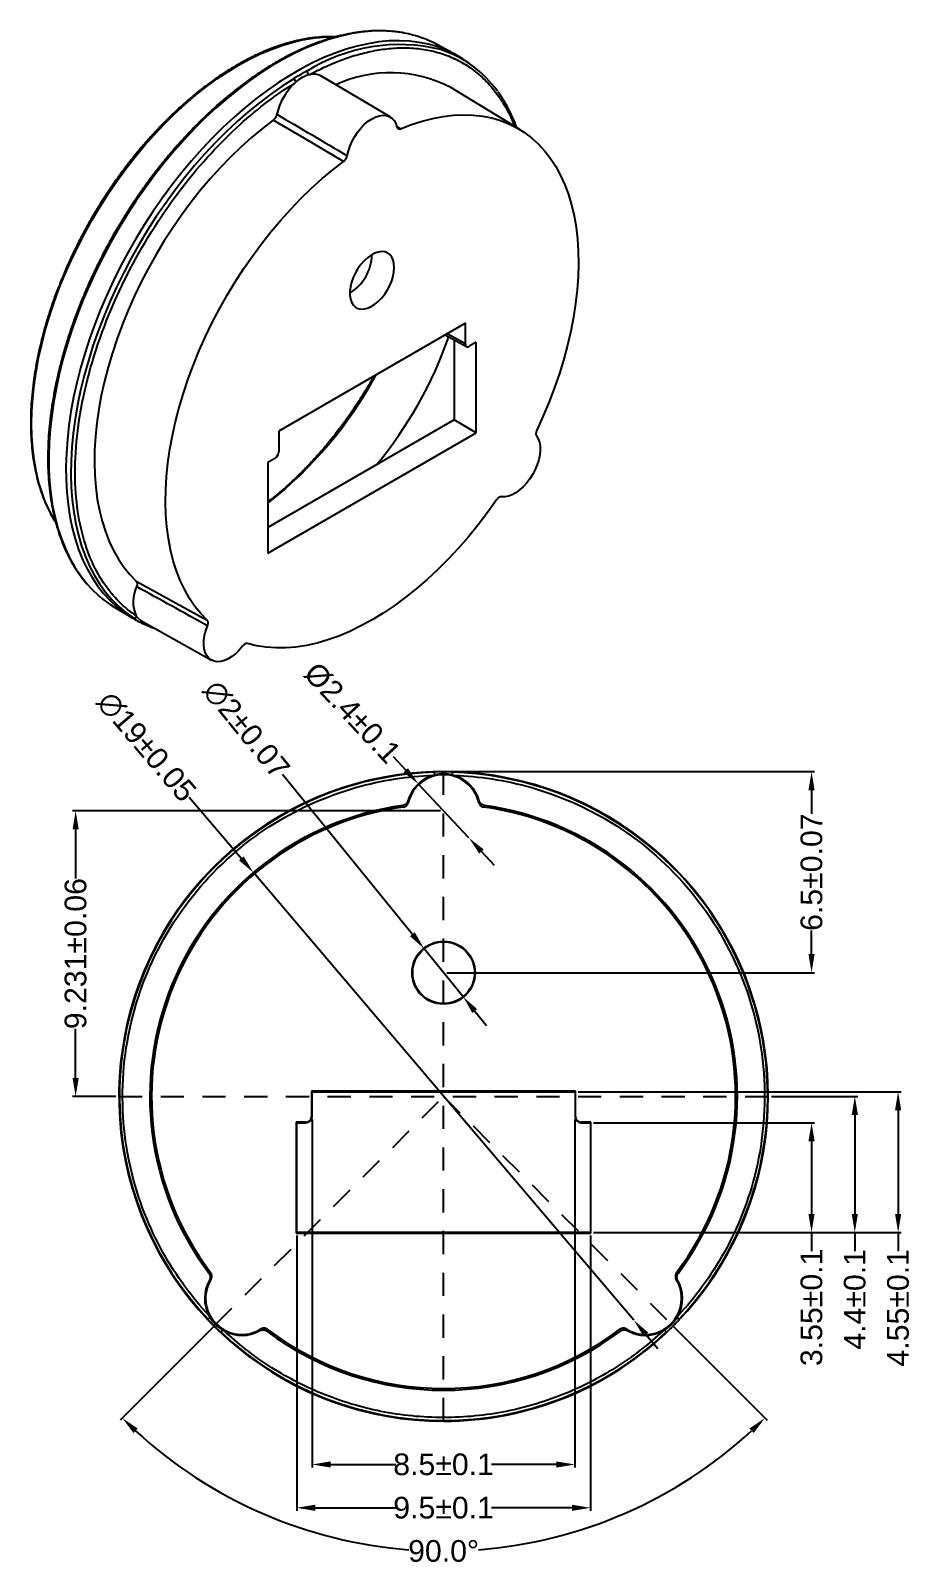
# Model space of a CAD drawing. Header units: millimetres. Extents: x 235.7 to 315.5, y 83 to 132.6.
# Drawn here: x 286.98 to 315.49, y 82.95 to 132.57 of the extents above; entities that cross this region are included whole.
import ezdxf

# ---------------------------------------------------------------- set-up
doc = ezdxf.new("R2010")
doc.units = ezdxf.units.MM
doc.linetypes.add('JIS_02_0.7', pattern=[1.35, 0.75, -0.6])
for name, color, linetype in [('中心线', 1, 'JIS_02_0.7'), ('标注线', 3, 'Continuous'), ('点划线', 2, 'JIS_02_0.7')]:
    doc.layers.add(name, color=color, linetype=linetype)
doc.styles.get("Standard").update_dxf_attribs({"font": 'arial.ttf'})
doc.dimstyles.new('ISO-25', dxfattribs={"dimtxt": 0.7, "dimasz": 0.6, "dimexe": 0.1, "dimexo": 0.1, "dimgap": 0.03, "dimtad": 0, "dimdec": 3, "dimdsep": 46, "dimtxsty": 'Standard', "dimcen": 0.1, "dimadec": 1, "dimazin": 0, "dimtfac": 1, "dimtdec": 3, "dimtmove": 0, "dimatfit": 3, "dimfxl": 1, "dimtolj": 1, "dimarcsym": 0})

# ---------------------------------------------------------------- blocks, each defined once
blk = doc.blocks.new('*D22')
at = {"layer": 'Defpoints', "color": 0, "transparency": 16777216}
for p in [(294.18, 105.351), (306.486, 90.874)]:
    blk.add_point(p, dxfattribs=at)
at = {"layer": '标注线', "color": 0, "lineweight": -2, "transparency": 16777216}
for p, q in [((292.108, 107.789), (293.792, 105.808)), ((306.486, 90.874), (294.18, 105.351)), ((306.874, 90.417), (307.263, 89.96))]:
    blk.add_line(p, q, dxfattribs=at)
at = {"layer": '标注线', "color": 0, "transparency": 16777216}
for points in [[(293.868, 105.873), (293.716, 105.743), (294.18, 105.351)], [(306.951, 90.482), (306.798, 90.352), (306.486, 90.874)]]:
    blk.add_solid(points, dxfattribs=at)
at = {"layer": '标注线', "color": 0, "transparency": 16777216, "insert": (290.726, 109.415), "char_height": 0.7, "attachment_point": 5, "rotation": 310.3651}
blk.add_mtext('\\A1;∅19%%P0.05', dxfattribs=at)
blk = doc.blocks.new('*D32')
at = {"layer": 'Defpoints', "color": 0, "transparency": 16777216}
for p in [(299.703, 102.889), (300.964, 101.336)]:
    blk.add_point(p, dxfattribs=at)
at = {"layer": '标注线', "color": 0, "lineweight": -2, "transparency": 16777216}
for p, q in [((295.124, 108.526), (299.324, 103.355)), ((300.964, 101.336), (299.703, 102.889)), ((301.342, 100.871), (301.72, 100.405))]:
    blk.add_line(p, q, dxfattribs=at)
at = {"layer": '标注线', "color": 0, "transparency": 16777216}
for points in [[(299.402, 103.418), (299.247, 103.292), (299.703, 102.889)], [(301.419, 100.934), (301.264, 100.808), (300.964, 101.336)]]:
    blk.add_solid(points, dxfattribs=at)
at = {"layer": '标注线', "color": 0, "transparency": 16777216, "insert": (293.951, 109.97), "char_height": 0.7, "attachment_point": 5, "rotation": 309.0856}
blk.add_mtext('\\A1;∅2%%P0.07', dxfattribs=at)
blk = doc.blocks.new('*D33')
at = {"layer": 'Defpoints', "color": 0, "transparency": 16777216}
for p in [(300.333, 108.613), (312.233, 108.613), (300.333, 102.113)]:
    blk.add_point(p, dxfattribs=at)
at = {"layer": '标注线', "color": 0, "lineweight": -2, "transparency": 16777216}
for p, q in [((300.433, 108.613), (312.333, 108.613)), ((312.233, 108.013), (312.233, 107.252)), ((312.233, 102.713), (312.233, 103.474)), ((300.433, 102.113), (312.333, 102.113))]:
    blk.add_line(p, q, dxfattribs=at)
at = {"layer": '标注线', "color": 0, "transparency": 16777216}
for points in [[(312.133, 108.013), (312.333, 108.013), (312.233, 108.613)], [(312.133, 102.713), (312.333, 102.713), (312.233, 102.113)]]:
    blk.add_solid(points, dxfattribs=at)
at = {"layer": '标注线', "color": 0, "transparency": 16777216, "insert": (312.233, 105.363), "char_height": 0.7, "attachment_point": 5, "rotation": 90}
blk.add_mtext('\\A1;6.5%%P0.07', dxfattribs=at)
blk = doc.blocks.new('*D34')
at = {"layer": 'Defpoints', "color": 0, "transparency": 16777216}
for p in [(295.583, 93.713), (305.083, 93.713), (305.083, 84.813)]:
    blk.add_point(p, dxfattribs=at)
at = {"layer": '标注线', "color": 0, "lineweight": -2, "transparency": 16777216}
for p, q in [((295.583, 93.613), (295.583, 84.713)), ((305.083, 93.613), (305.083, 84.713)), ((296.183, 84.813), (298.785, 84.813)), ((304.483, 84.813), (301.881, 84.813))]:
    blk.add_line(p, q, dxfattribs=at)
at = {"layer": '标注线', "color": 0, "transparency": 16777216}
for points in [[(296.183, 84.913), (296.183, 84.713), (295.583, 84.813)], [(304.483, 84.913), (304.483, 84.713), (305.083, 84.813)]]:
    blk.add_solid(points, dxfattribs=at)
at = {"layer": '标注线', "color": 0, "transparency": 16777216, "insert": (300.333, 84.813), "char_height": 0.7, "attachment_point": 5}
blk.add_mtext('\\A1;9.5%%P0.1', dxfattribs=at)
blk = doc.blocks.new('*D36')
at = {"layer": 'Defpoints', "color": 0, "transparency": 16777216}
for p in [(305.083, 97.263), (312.233, 97.263), (305.083, 93.713)]:
    blk.add_point(p, dxfattribs=at)
at = {"layer": '标注线', "color": 0, "lineweight": -2, "transparency": 16777216}
for p, q in [((305.183, 97.263), (312.333, 97.263)), ((312.233, 96.663), (312.233, 94.313)), ((305.183, 93.713), (312.333, 93.713)), ((312.233, 93.713), (312.233, 93.113))]:
    blk.add_line(p, q, dxfattribs=at)
at = {"layer": '标注线', "color": 0, "transparency": 16777216}
for points in [[(312.133, 96.663), (312.333, 96.663), (312.233, 97.263)], [(312.133, 94.313), (312.333, 94.313), (312.233, 93.713)]]:
    blk.add_solid(points, dxfattribs=at)
at = {"layer": '标注线', "color": 0, "transparency": 16777216, "insert": (312.233, 91.293), "char_height": 0.7, "attachment_point": 5, "rotation": 90}
blk.add_mtext('\\A1;3.55%%P0.1', dxfattribs=at)
blk = doc.blocks.new('*D38')
at = {"layer": 'Defpoints', "color": 0, "transparency": 16777216}
for p in [(310.833, 98.113), (313.633, 98.113), (305.083, 93.713)]:
    blk.add_point(p, dxfattribs=at)
at = {"layer": '标注线', "color": 0, "lineweight": -2, "transparency": 16777216}
for p, q in [((310.933, 98.113), (313.733, 98.113)), ((313.633, 97.513), (313.633, 94.313)), ((305.183, 93.713), (313.733, 93.713)), ((313.633, 93.713), (313.633, 93.113))]:
    blk.add_line(p, q, dxfattribs=at)
at = {"layer": '标注线', "color": 0, "transparency": 16777216}
for points in [[(313.533, 97.513), (313.733, 97.513), (313.633, 98.113)], [(313.533, 94.313), (313.733, 94.313), (313.633, 93.713)]]:
    blk.add_solid(points, dxfattribs=at)
at = {"layer": '标注线', "color": 0, "transparency": 16777216, "insert": (313.633, 91.551), "char_height": 0.7, "attachment_point": 5, "rotation": 90}
blk.add_mtext('\\A1;4.4%%P0.1', dxfattribs=at)
blk = doc.blocks.new('*D39')
at = {"layer": 'Defpoints', "color": 0, "transparency": 16777216}
for p in [(304.583, 98.263), (305.083, 93.713), (315.033, 93.713)]:
    blk.add_point(p, dxfattribs=at)
at = {"layer": '标注线', "color": 0, "lineweight": -2, "transparency": 16777216}
for p, q in [((304.683, 98.263), (315.133, 98.263)), ((315.033, 97.663), (315.033, 94.313)), ((305.183, 93.713), (315.133, 93.713)), ((315.033, 93.713), (315.033, 93.113))]:
    blk.add_line(p, q, dxfattribs=at)
at = {"layer": '标注线', "color": 0, "transparency": 16777216}
for points in [[(314.933, 97.663), (315.133, 97.663), (315.033, 98.263)], [(314.933, 94.313), (315.133, 94.313), (315.033, 93.713)]]:
    blk.add_solid(points, dxfattribs=at)
at = {"layer": '标注线', "color": 0, "transparency": 16777216, "insert": (315.033, 91.279), "char_height": 0.7, "attachment_point": 5, "rotation": 90}
blk.add_mtext('\\A1;4.55%%P0.1', dxfattribs=at)
blk = doc.blocks.new('*D40')
at = {"layer": 'Defpoints', "color": 0, "transparency": 16777216}
for p in [(296.083, 97.463), (304.583, 97.463), (304.583, 86.213)]:
    blk.add_point(p, dxfattribs=at)
at = {"layer": '标注线', "color": 0, "lineweight": -2, "transparency": 16777216}
for p, q in [((296.083, 97.363), (296.083, 86.113)), ((304.583, 97.363), (304.583, 86.113)), ((296.683, 86.213), (298.785, 86.213)), ((303.983, 86.213), (301.881, 86.213))]:
    blk.add_line(p, q, dxfattribs=at)
at = {"layer": '标注线', "color": 0, "transparency": 16777216}
for points in [[(296.683, 86.313), (296.683, 86.113), (296.083, 86.213)], [(303.983, 86.313), (303.983, 86.113), (304.583, 86.213)]]:
    blk.add_solid(points, dxfattribs=at)
at = {"layer": '标注线', "color": 0, "transparency": 16777216, "insert": (300.333, 86.213), "char_height": 0.7, "attachment_point": 5}
blk.add_mtext('\\A1;8.5%%P0.1', dxfattribs=at)
blk = doc.blocks.new('*D41')
at = {"layer": 'Defpoints', "color": 0, "transparency": 16777216}
for p in [(300.333, 98.113), (300.333, 98.113), (292.959, 90.739), (307.687, 90.758), (296.528, 83.914)]:
    blk.add_point(p, dxfattribs=at)
at = {"layer": '标注线', "color": 0, "lineweight": -2, "transparency": 16777216}
for p, q in [((292.888, 90.668), (289.868, 87.647)), ((307.758, 90.688), (310.798, 87.647))]:
    blk.add_line(p, q, dxfattribs=at)
for start, end in [(227.3388, 265.6131), (274.3869, 312.6612)]:
    blk.add_arc((300.333, 98.113), 14.7, start, end, dxfattribs=at)
at = {"layer": '标注线', "color": 0, "transparency": 16777216}
for points in [[(290.302, 87.231), (290.441, 87.375), (289.939, 87.718)], [(310.225, 87.375), (310.364, 87.231), (310.728, 87.718)]]:
    blk.add_solid(points, dxfattribs=at)
at = {"layer": '标注线', "color": 0, "transparency": 16777216, "insert": (300.333, 83.413), "char_height": 0.7, "attachment_point": 5, "rotation": 0}
blk.add_mtext('\\A1;90.0°', dxfattribs=at)
blk = doc.blocks.new('*D42')
at = {"layer": 'Defpoints', "color": 0, "transparency": 16777216}
for p in [(299.516, 108.219), (301.15, 106.469)]:
    blk.add_point(p, dxfattribs=at)
at = {"layer": '标注线', "color": 0, "lineweight": -2, "transparency": 16777216}
for p, q in [((298.698, 109.097), (299.107, 108.658)), ((301.15, 106.469), (299.516, 108.219)), ((301.559, 106.03), (301.968, 105.591))]:
    blk.add_line(p, q, dxfattribs=at)
at = {"layer": '标注线', "color": 0, "transparency": 16777216}
for points in [[(299.18, 108.726), (299.034, 108.59), (299.516, 108.219)], [(301.632, 106.098), (301.486, 105.962), (301.15, 106.469)]]:
    blk.add_solid(points, dxfattribs=at)
at = {"layer": '标注线', "color": 0, "transparency": 16777216, "insert": (297.382, 110.507), "char_height": 0.7, "attachment_point": 5, "rotation": 313.0131}
blk.add_mtext('\\A1;%%C2.4%%P0.1', dxfattribs=at)
blk = doc.blocks.new('*D43')
at = {"layer": 'Defpoints', "color": 0, "transparency": 16777216}
for p in [(300.333, 107.344), (288.433, 98.113), (289.833, 98.113)]:
    blk.add_point(p, dxfattribs=at)
at = {"layer": '标注线', "color": 0, "lineweight": -2, "transparency": 16777216}
for p, q in [((300.233, 107.344), (288.333, 107.344)), ((288.433, 106.744), (288.433, 105.159)), ((288.433, 98.713), (288.433, 100.298)), ((289.733, 98.113), (288.333, 98.113))]:
    blk.add_line(p, q, dxfattribs=at)
at = {"layer": '标注线', "color": 0, "transparency": 16777216}
for points in [[(288.333, 106.744), (288.533, 106.744), (288.433, 107.344)], [(288.333, 98.713), (288.533, 98.713), (288.433, 98.113)]]:
    blk.add_solid(points, dxfattribs=at)
at = {"layer": '标注线', "color": 0, "transparency": 16777216, "insert": (288.433, 102.728), "char_height": 0.7, "attachment_point": 5, "rotation": 90}
blk.add_mtext('\\A1;9.231%%P0.06', dxfattribs=at)

msp = doc.modelspace()

# ---------------------------------------------------------------- linework, layer by layer
for p, q in [((300.7281, 131.7885), (300.1547, 132.1034)), ((301.2459, 131.4463), (301.1081, 131.5469)), ((295.4852, 131.0214), (295.4848, 131.0097)), ((298.6072, 129.7777), (296.3585, 131.1081)), ((302.7986, 129.3742), (300.5641, 130.7286)), ((298.8135, 129.4759), (298.9408, 129.3992)), ((301.0365, 123.1081), (295.0015, 119.6241)), ((301.0365, 122.4406), (301.0365, 123.1081)), ((300.3882, 122.7338), (301.0755, 122.3564)), ((301.0365, 122.4406), (300.4483, 122.7686)), ((300.6707, 122.5787), (300.6707, 119.9838)), ((301.3901, 122.4957), (301.1656, 122.3661)), ((301.3901, 119.5685), (301.3901, 122.4957)), ((300.6707, 119.9838), (294.6479, 116.5069)), ((295.0015, 119.6241), (295.0015, 118.9566)), ((301.3901, 119.5685), (300.6707, 119.9838)), ((294.6479, 115.6763), (301.3901, 119.5685)), ((294.8724, 118.7331), (294.6479, 118.6035)), ((294.6479, 118.6035), (294.6479, 115.6763)), ((289.6703, 113.942), (290.2298, 113.6029)), ((290.4142, 113.619), (290.4151, 113.6185)), ((290.3063, 113.5836), (290.2993, 113.5703)), ((290.5457, 113.5021), (292.8223, 112.2201)), ((290.6291, 113.3947), (290.7851, 113.3257)), ((296.0656, 98.2801), (296.0656, 97.4627)), ((304.6005, 98.2801), (296.0656, 98.2801)), ((296.0656, 98.2801), (296.0831, 98.2627)), ((296.0831, 98.2627), (304.5831, 98.2627)), ((296.0831, 97.4627), (296.0831, 98.2627)), ((304.6005, 98.2801), (304.5831, 98.2627)), ((304.5831, 98.2627), (304.5831, 97.4627)), ((304.6005, 97.4627), (304.6005, 98.2801)), ((295.8831, 97.2801), (295.5656, 97.2801)), ((295.5656, 97.2801), (295.5656, 93.6952)), ((295.5656, 97.2801), (295.5831, 97.2627)), ((295.5831, 97.2627), (295.8831, 97.2627)), ((295.5831, 93.7127), (295.5831, 97.2627)), ((295.8831, 97.2801), (295.8831, 97.2627)), ((296.0831, 97.4627), (296.0656, 97.4627)), ((304.6005, 97.4627), (304.5831, 97.4627)), ((305.1005, 97.2801), (304.7831, 97.2801)), ((304.7831, 97.2627), (304.7831, 97.2801)), ((304.7831, 97.2627), (305.0831, 97.2627)), ((305.1005, 97.2801), (305.0831, 97.2627)), ((305.0831, 97.2627), (305.0831, 93.7127)), ((305.1005, 93.6952), (305.1005, 97.2801)), ((295.5656, 93.6952), (295.5831, 93.7127)), ((295.5656, 93.6952), (305.1005, 93.6952)), ((305.0831, 93.7127), (295.5831, 93.7127)), ((305.1005, 93.6952), (305.0831, 93.7127))]:
    msp.add_line(p, q)
at = {"flags": 128}
for points in [[(299.0546, 132.4906), (298.9719, 132.5049), (298.6581, 132.543), (298.3352, 132.5578), (298.0042, 132.5491), (297.6658, 132.517), (297.3208, 132.4616), (296.97, 132.383), (296.6144, 132.2814), (296.2547, 132.1571), (295.892, 132.0103), (295.527, 131.8414), (295.1606, 131.6509), (294.7938, 131.4391), (294.4275, 131.2067), (294.0625, 130.9541), (293.6997, 130.6821), (293.3401, 130.3912), (292.9844, 130.0822), (292.6337, 129.7558), (292.2886, 129.4129), (291.9502, 129.0542), (291.6192, 128.6806), (291.2964, 128.2932), (290.9825, 127.8927), (290.6785, 127.4803), (290.385, 127.0568), (290.1027, 126.6234), (289.8324, 126.181), (289.5746, 125.7309), (289.3301, 125.274), (289.0994, 124.8115), (288.883, 124.3446), (288.6816, 123.8743), (288.4956, 123.4019), (288.3255, 122.9284), (288.1716, 122.4551), (288.0344, 121.9831), (287.9141, 121.5135), (287.8112, 121.0475), (287.7258, 120.5863), (287.6581, 120.131), (287.6084, 119.6826), (287.5767, 119.2423), (287.5631, 118.8112), (287.5676, 118.3903), (287.5903, 117.9806), (287.631, 117.5832), (287.6897, 117.199), (287.7663, 116.8289), (287.8605, 116.474), (287.9721, 116.1349), (288.1009, 115.8126), (288.2465, 115.5079), (288.4085, 115.2215), (288.5867, 114.9541), (288.7804, 114.7063), (288.8229, 114.657)], [(287.7651, 116.7195), (287.7378, 116.765), (287.5868, 117.0433), (287.4527, 117.3399), (287.3357, 117.6539), (287.2361, 117.9846), (287.1542, 118.3311), (287.0903, 118.6922), (287.0446, 119.0672), (287.0171, 119.4549), (287.0079, 119.8543), (287.0171, 120.2643), (287.0446, 120.6838), (287.0903, 121.1116), (287.1542, 121.5466), (287.2361, 121.9875), (287.3357, 122.4331), (287.4527, 122.8823), (287.5868, 123.3338), (287.7378, 123.7863), (287.9051, 124.2387), (288.0882, 124.6896), (288.2868, 125.1379), (288.5002, 125.5823), (288.7279, 126.0216), (288.9693, 126.4546), (289.2236, 126.8801), (289.4902, 127.2969), (289.7683, 127.7039), (290.0572, 128.1), (290.3562, 128.4841), (290.6643, 128.8552), (290.9807, 129.2121), (291.3046, 129.554), (291.6351, 129.88), (291.9712, 130.189), (292.3121, 130.4803), (292.6569, 130.7531), (293.0044, 131.0066), (293.3539, 131.2401), (293.7044, 131.453), (294.0549, 131.6448), (294.4044, 131.8148), (294.752, 131.9626), (295.0967, 132.0878), (295.4376, 132.1901), (295.7738, 132.2692), (296.1042, 132.3248), (296.4281, 132.3569), (296.7446, 132.3652), (296.823, 132.3636)], [(301.1081, 131.5469), (300.9536, 131.6535), (300.6955, 131.8063), (300.4247, 131.9366), (300.1421, 132.0443), (299.8482, 132.129), (299.5437, 132.1905), (299.2295, 132.2287), (298.9063, 132.2435), (298.5748, 132.2348), (298.2359, 132.2027), (297.8904, 132.1472), (297.5392, 132.0685), (297.1831, 131.9668), (296.823, 131.8423), (296.4597, 131.6953), (296.0942, 131.5262), (295.7274, 131.3354), (295.3601, 131.1234), (294.9933, 130.8906), (294.6278, 130.6377), (294.2645, 130.3653), (293.9044, 130.074), (293.5483, 129.7646), (293.1971, 129.4378), (292.8516, 129.0944), (292.5127, 128.7352), (292.1812, 128.3612), (291.858, 127.9732), (291.5438, 127.5722), (291.2393, 127.1592), (290.9454, 126.7352), (290.6628, 126.3012), (290.3921, 125.8582), (290.134, 125.4075), (289.8891, 124.95), (289.6581, 124.4869), (289.4415, 124.0194), (289.2398, 123.5485), (289.0535, 123.0754), (288.8831, 122.6013), (288.7291, 122.1273), (288.5917, 121.6547), (288.4713, 121.1845), (288.3682, 120.7179), (288.2827, 120.2561), (288.2149, 119.8001), (288.1651, 119.3511), (288.1333, 118.9103), (288.1197, 118.4786), (288.1243, 118.0571), (288.147, 117.6469), (288.1878, 117.2489), (288.2466, 116.8642), (288.3232, 116.4937), (288.4175, 116.1382), (288.5293, 115.7987), (288.6582, 115.476), (288.804, 115.1709), (288.9663, 114.8841), (289.1447, 114.6163), (289.3387, 114.3682), (289.5479, 114.1404), (289.7718, 113.9334), (290.0098, 113.7478), (290.2614, 113.584), (290.3989, 113.5067)], [(295.485, 131.0096), (295.1149, 130.7733), (294.7462, 130.5165), (294.3799, 130.2399), (294.0169, 129.9441), (293.658, 129.6299), (293.3043, 129.298), (292.9565, 128.9493), (292.6155, 128.5846), (292.2823, 128.2049), (291.9575, 127.8112), (291.6421, 127.4043), (291.3369, 126.9854), (291.0425, 126.5554), (290.7597, 126.1155), (290.4893, 125.6667), (290.2319, 125.2102), (289.9881, 124.747), (289.7586, 124.2785), (289.5439, 123.8057), (289.3446, 123.3298), (289.1612, 122.852), (288.9941, 122.3735), (288.8437, 121.8955), (288.7105, 121.4192), (288.5947, 120.9458), (288.4967, 120.4764), (288.4167, 120.0123), (288.3548, 119.5546), (288.3113, 119.1045), (288.2863, 118.663), (288.2797, 118.2313), (288.2917, 117.8105), (288.3223, 117.4016), (288.3712, 117.0056), (288.4384, 116.6235), (288.5238, 116.2563), (288.6271, 115.9049), (288.7481, 115.5702), (288.8864, 115.253), (289.0418, 114.9541), (289.2137, 114.6742), (289.4019, 114.4141), (289.6058, 114.1744), (289.8249, 113.9557), (290.0587, 113.7586), (290.3066, 113.5835)], [(294.8241, 129.6796), (294.4712, 129.4077), (294.1219, 129.1162), (293.7773, 128.8061), (293.4382, 128.4782), (293.1058, 128.1334), (292.7809, 127.7727), (292.4644, 127.3972), (292.1572, 127.0078), (291.8603, 126.6058), (291.5744, 126.1922), (291.3004, 125.7683), (291.039, 125.3351), (290.791, 124.8941), (290.5571, 124.4463), (290.338, 123.9931), (290.1342, 123.5358), (289.9464, 123.0757), (289.7751, 122.614), (289.6208, 122.1521), (289.4838, 121.6912), (289.3647, 121.2328), (289.2637, 120.7781), (289.1811, 120.3283), (289.1172, 119.8849), (289.0721, 119.4489), (289.046, 119.0217), (289.0389, 118.6045), (289.0509, 118.1984), (289.0819, 117.8046), (289.1319, 117.4243), (289.2006, 117.0585), (289.288, 116.7082), (289.3937, 116.3744), (289.5175, 116.0582), (289.6589, 115.7603), (289.8177, 115.4816), (289.9933, 115.223), (290.1853, 114.9851), (290.3931, 114.7686)], [(297.0972, 128.335), (295.8243, 129.088), (294.8241, 129.6796)], [(297.2152, 128.5266), (297.2526, 128.6829), (297.3068, 128.841), (297.3767, 128.9975), (297.4606, 129.149), (297.5569, 129.2921), (297.6632, 129.4236), (297.7774, 129.5408), (297.8968, 129.641), (298.019, 129.7219), (298.1412, 129.782), (298.2606, 129.8198), (298.3748, 129.8344), (298.4811, 129.8257), (298.5774, 129.7937), (298.6613, 129.7391), (298.7312, 129.6633), (298.7854, 129.5678), (298.8228, 129.4547)], [(298.9408, 129.3992), (299.2919, 129.5344), (299.6395, 129.6459), (299.9824, 129.7335), (300.3197, 129.797), (300.6505, 129.8361), (300.9739, 129.8507), (301.2888, 129.8409), (301.5944, 129.8066), (301.8899, 129.7479), (302.1744, 129.665), (302.4471, 129.5581), (302.7072, 129.4276), (302.9539, 129.2737), (303.1867, 129.097), (303.4047, 128.898), (303.6075, 128.6771), (303.7944, 128.4351), (303.9648, 128.1726), (304.1184, 127.8904), (304.2546, 127.5893), (304.3731, 127.27), (304.4736, 126.9337), (304.5557, 126.5811), (304.6192, 126.2133), (304.664, 125.8313), (304.6899, 125.4362), (304.6968, 125.0292), (304.6848, 124.6115), (304.6538, 124.184), (304.604, 123.7482), (304.5355, 123.3053), (304.4484, 122.8564), (304.3431, 122.4029), (304.2198, 121.9461), (304.0788, 121.4873), (303.9207, 121.0277), (303.7458, 120.5687), (303.5546, 120.1115), (303.3477, 119.6576)], [(292.6903, 113.5052), (292.4834, 113.7203), (292.2922, 113.9567), (292.1173, 114.2137), (291.9592, 114.4907), (291.8182, 114.7869), (291.6949, 115.1013), (291.5896, 115.4332), (291.5025, 115.7815), (291.434, 116.1454), (291.3842, 116.5236), (291.3532, 116.9153), (291.3412, 117.3192), (291.3481, 117.7342), (291.374, 118.1591), (291.4188, 118.5928), (291.4823, 119.034), (291.5644, 119.4814), (291.6649, 119.9337), (291.7834, 120.3898), (291.9196, 120.8482), (292.0732, 121.3077), (292.2436, 121.767), (292.4305, 122.2248), (292.6333, 122.6797), (292.8513, 123.1306), (293.0841, 123.576), (293.3308, 124.0147), (293.5909, 124.4456), (293.8636, 124.8673), (294.1481, 125.2786), (294.4436, 125.6785), (294.7492, 126.0657), (295.0641, 126.4391), (295.3875, 126.7978), (295.7183, 127.1406), (296.0556, 127.4667), (296.3985, 127.775), (296.7461, 128.0647), (297.0972, 128.335)], [(298.7384, 124.9109), (298.7291, 125.0388), (298.7014, 125.1526), (298.656, 125.2494), (298.5942, 125.3267), (298.5174, 125.3824), (298.4277, 125.4152), (298.3274, 125.4242), (298.2192, 125.4091), (298.1057, 125.3704), (297.99, 125.309), (297.8751, 125.2265), (297.7639, 125.1251), (297.6593, 125.0074), (297.564, 124.8764), (297.4805, 124.7356), (297.4109, 124.5886), (297.3571, 124.4391), (297.3205, 124.2911), (297.3019, 124.1484), (297.3019, 124.0147), (297.3205, 123.8935), (297.3571, 123.7878), (297.4109, 123.7005), (297.4805, 123.6338), (297.564, 123.5893), (297.6593, 123.5684), (297.7639, 123.5715), (297.8751, 123.5985), (297.99, 123.6487), (298.1057, 123.7209), (298.2192, 123.8131), (298.3274, 123.923), (298.4277, 124.0478), (298.5174, 124.1841), (298.5942, 124.3285), (298.656, 124.4772), (298.7014, 124.6264), (298.7291, 124.7722), (298.7384, 124.9109)], [(303.3399, 119.4694), (303.3959, 119.376), (303.4352, 119.2647), (303.457, 119.1381), (303.4607, 118.9988), (303.4463, 118.85), (303.414, 118.6949), (303.3647, 118.537), (303.2993, 118.3796), (303.2193, 118.2263), (303.1265, 118.0804), (303.0229, 117.9451), (302.9108, 117.8234), (302.7927, 117.718), (302.671, 117.6311), (302.5486, 117.5647), (302.4281, 117.5202), (302.3121, 117.4986), (302.2031, 117.5005)], [(302.0441, 117.3997), (301.7511, 116.989), (301.4473, 116.5907), (301.1335, 116.2058), (300.8107, 115.8356), (300.4797, 115.481), (300.1416, 115.1431), (299.7974, 114.8229), (299.4479, 114.5214), (299.0943, 114.2393), (298.7376, 113.9775), (298.3788, 113.7368), (298.019, 113.5179), (297.6592, 113.3213), (297.3004, 113.1478), (296.9437, 112.9977), (296.5901, 112.8716), (296.2406, 112.7697), (295.8964, 112.6924), (295.5583, 112.6399), (295.2273, 112.6124), (294.9045, 112.6099), (294.5907, 112.6325), (294.2869, 112.68), (293.9939, 112.7524)], [(290.3931, 114.7686), (291.6796, 114.0611), (292.6903, 113.5052)], [(290.6346, 113.3966), (290.8766, 113.2867), (291.0367, 113.2256)], [(293.8349, 112.6696), (293.7259, 112.542), (293.6099, 112.4296), (293.4894, 112.3349), (293.367, 112.26), (293.2453, 112.2064), (293.1272, 112.1754), (293.0151, 112.1677), (292.9115, 112.1834), (292.8187, 112.2222), (292.7387, 112.2832), (292.6733, 112.365), (292.624, 112.466), (292.5917, 112.5838), (292.5773, 112.716), (292.581, 112.8595), (292.6028, 113.0112), (292.6421, 113.1679), (292.6981, 113.326)], [(299.0295, 107.4664), (299.0213, 107.4968), (299.0149, 107.5208)], [(301.6513, 107.5208), (301.6431, 107.4903), (301.6367, 107.4664)], [(292.7485, 92.3922), (292.7758, 92.408), (292.7972, 92.4204)], [(307.869, 92.4204), (307.8963, 92.4046), (307.9177, 92.3922)], [(294.6408, 90.5768), (294.625, 90.5495), (294.6127, 90.528)], [(306.0535, 90.528), (306.0378, 90.5553), (306.0254, 90.5768)]]:
    msp.add_lwpolyline(points, dxfattribs=at)
for radius in [1.0175, 1]:
    msp.add_circle((300.3331, 102.1127), radius)
for centre, radius, start, end in [((298.4137, 128.9135), 3.6341, 61.37608, 79.84262), ((298.9046, 126.4806), 5.6363, 76.29228, 122.24392), ((299.1261, 128.5194), 3.6131, 35.3416, 72.03917), ((296.1275, 130.688), 0.4794, 61.20193, 104.9288), ((298.6137, 127.0173), 4.1926, 62.27593, 114.92839), ((296.8673, 129.4327), 1.9744, 133.48785, 167.35572), ((296.5029, 125.3708), 1.5166, 301.68584, 358.31954), ((287.9374, 127.0477), 13.3046, 320.22852, 340.79676), ((301.1152, 122.4279), 0.0797, 170.78596, 309.20329), ((286.3198, 127.8694), 13.464, 308.20985, 331.48659), ((294.7212, 118.9694), 0.2805, 302.60548, 357.39452), ((291.5569, 117.0377), 3.6253, 221.05027, 238.6413), ((291.4086, 114.1123), 1.1156, 154.3075, 204.43532), ((300.3331, 98.1127), 10.5, 316.03075, 270), ((300.3331, 98.1127), 10.4817, 91.5945, 223.4055), ((300.3331, 107.3441), 1.1972, 107.01947, 164.4415), ((300.3331, 107.3441), 1.1692, 13.53311, 166.46689), ((300.3331, 98.1127), 10.4817, 316.5945, 88.4055), ((300.3331, 107.3441), 1.1972, 15.5585, 72.98053), ((300.3331, 98.1127), 9.5, 97.97598, 217.02402), ((300.3331, 98.1127), 9.4441, 97.93401, 217.06599), ((300.3331, 98.1127), 9.4441, 322.93401, 82.06599), ((300.3331, 98.1127), 9.5, 322.97598, 82.02402), ((295.8831, 97.4627), 0.1825, 270, 0), ((295.8831, 97.4627), 0.2, 270, 0), ((304.7831, 97.4627), 0.2, 180, 270), ((304.7831, 97.4627), 0.1825, 180, 270), ((293.8055, 91.5851), 1.1972, 150.5585, 207.98053), ((293.8055, 91.5851), 1.1692, 148.53311, 301.46689), ((306.8607, 91.5851), 1.1692, 238.53311, 31.46689), ((306.8607, 91.5851), 1.1972, 332.01947, 29.4415), ((300.3331, 98.1127), 10.4817, 226.5945, 313.40551), ((293.8055, 91.5851), 1.1972, 242.01947, 299.4415), ((300.3331, 98.1127), 9.5, 232.97598, 307.02402), ((300.3331, 98.1127), 9.4441, 232.93401, 307.06599), ((300.3331, 98.1127), 10.5, 270, 314.43097), ((306.8607, 91.5851), 1.1972, 240.5585, 297.98053)]:
    msp.add_arc(centre, radius, start, end)
for points, knots in [([(299.0343, 132.4963), (299.0201, 132.4994), (298.9091, 132.5233), (298.693, 132.5477), (298.3861, 132.5682), (298.0707, 132.5655), (297.7487, 132.542), (297.4204, 132.4972), (297.0868, 132.4313), (296.7484, 132.3444), (296.4062, 132.2368), (296.0609, 132.1085), (295.7132, 131.9601), (295.364, 131.7917), (295.0139, 131.6039), (294.6639, 131.3969), (294.3147, 131.1714), (293.967, 130.9278), (293.6216, 130.6666), (293.2793, 130.3886), (292.9408, 130.0941), (292.6068, 129.7841), (292.2781, 129.459), (291.9553, 129.1197), (291.6393, 128.7669), (291.3306, 128.4013), (291.0299, 128.0238), (290.738, 127.6353), (290.4554, 127.2365), (290.1828, 126.8284), (289.9208, 126.4117), (289.6698, 125.9876), (289.4306, 125.5569), (289.2036, 125.1204), (288.9893, 124.6793), (288.7881, 124.2345), (288.6006, 123.7868), (288.4272, 123.3375), (288.2681, 122.8873), (288.1239, 122.4373), (287.9947, 121.9885), (287.881, 121.5418), (287.7829, 121.0983), (287.7007, 120.6589), (287.6346, 120.2246), (287.5847, 119.7962), (287.5511, 119.3749), (287.534, 118.9614), (287.5334, 118.5567), (287.5494, 118.1617), (287.5818, 117.7773), (287.6307, 117.4043), (287.696, 117.0436), (287.7776, 116.6959), (287.8752, 116.3621), (287.9887, 116.0429), (288.1178, 115.7391), (288.2623, 115.4516), (288.4214, 115.1802), (288.5965, 114.9282), (288.726, 114.7586), (288.8009, 114.6785), (288.8083, 114.6706)], [0, 0, 0, 0, 0.0025118, 0.0195638, 0.0366363, 0.0537298, 0.0708435, 0.0879754, 0.1051228, 0.1222829, 0.1394528, 0.1566298, 0.1738118, 0.1909968, 0.2081833, 0.2253701, 0.2425562, 0.259741, 0.2769243, 0.2941058, 0.3112854, 0.3284631, 0.345639, 0.3628132, 0.3799859, 0.3971571, 0.4143271, 0.431496, 0.4486642, 0.4658316, 0.4829987, 0.5001655, 0.5173324, 0.5344993, 0.5516666, 0.5688345, 0.5860032, 0.6031728, 0.6203436, 0.6375157, 0.6546895, 0.671865, 0.6890425, 0.7062221, 0.7234038, 0.7405878, 0.7577741, 0.7749624, 0.7921527, 0.8093446, 0.8265373, 0.84373, 0.8609212, 0.8781092, 0.8952922, 0.9124677, 0.9296328, 0.9467846, 0.96392, 0.9810363, 0.9981316, 1, 1, 1, 1]), ([(296.8552, 132.3686), (296.8481, 132.3691), (296.744, 132.3774), (296.5359, 132.3735), (296.2309, 132.3553), (295.9189, 132.3135), (295.6017, 132.2512), (295.2797, 132.1678), (294.954, 132.0636), (294.6252, 131.9389), (294.2942, 131.7939), (293.9619, 131.6292), (293.629, 131.445), (293.2964, 131.242), (292.9649, 131.0205), (292.6353, 130.7812), (292.3084, 130.5246), (291.9849, 130.2514), (291.6657, 129.9623), (291.3515, 129.6579), (291.0432, 129.3391), (290.7413, 129.0065), (290.4467, 128.6611), (290.16, 128.3037), (289.882, 127.935), (289.6133, 127.5562), (289.3546, 127.1679), (289.1065, 126.7713), (288.8697, 126.3673), (288.6446, 125.9567), (288.4318, 125.5408), (288.2319, 125.1204), (288.0453, 124.6966), (287.8725, 124.2704), (287.7139, 123.8428), (287.57, 123.4149), (287.441, 122.9877), (287.3273, 122.5623), (287.2291, 122.1396), (287.1468, 121.7208), (287.0806, 121.3068), (287.0305, 120.8986), (286.9968, 120.4972), (286.9795, 120.1035), (286.9788, 119.7187), (286.9946, 119.3435), (287.0269, 118.9789), (287.0758, 118.6258), (287.1409, 118.2851), (287.2224, 117.9576), (287.3199, 117.6443), (287.433, 117.3456), (287.5625, 117.0635), (287.6802, 116.8401), (287.7601, 116.7175), (287.7864, 116.6772)], [0, 0, 0, 0, 0.0014126, 0.0207031, 0.0400204, 0.059362, 0.0787243, 0.0981036, 0.1174957, 0.1368971, 0.1563048, 0.1757161, 0.1951291, 0.214542, 0.2339538, 0.2533637, 0.2727715, 0.2921768, 0.3115797, 0.3309802, 0.3503783, 0.3697744, 0.3891685, 0.408561, 0.4279522, 0.4473422, 0.4667313, 0.4861199, 0.5055083, 0.5248967, 0.5442853, 0.5636745, 0.5830644, 0.6024555, 0.621848, 0.6412421, 0.6606382, 0.6800366, 0.6994374, 0.7188409, 0.7382473, 0.7576566, 0.7770689, 0.796484, 0.8159018, 0.8353215, 0.8547426, 0.8741633, 0.8935818, 0.9129959, 0.9324024, 0.9517981, 0.9711788, 0.9905404, 1, 1, 1, 1]), ([(296.004, 131.1512), (296.1663, 131.235), (296.4976, 131.4059), (297.0008, 131.6154), (297.5177, 131.7902), (298.0445, 131.9202), (298.5765, 132), (299.1084, 132.0232), (299.634, 131.984), (300.1466, 131.8773), (300.639, 131.6992), (301.1039, 131.4471), (301.5336, 131.1196), (301.9224, 130.7189), (302.2592, 130.2428), (302.4931, 129.8283), (302.5936, 129.5542), (302.6199, 129.4826)], [0, 0, 0, 0, 0.0564234, 0.115178, 0.1762622, 0.2396502, 0.3052884, 0.373093, 0.4429468, 0.5146979, 0.5881591, 0.6631089, 0.7392937, 0.8164318, 0.8942187, 0.9723342, 1, 1, 1, 1]), ([(295.5509, 130.9044), (295.5482, 130.9226), (295.5399, 130.9449), (295.515, 130.9842), (295.4991, 131.0002), (295.4848, 131.0097)], [0, 0, 0, 0, 0.5, 0.5, 1, 1, 1, 1]), ([(295.8982, 131.2598), (295.8644, 131.2405), (295.7966, 131.202), (295.6962, 131.1409), (295.5901, 131.0827), (295.5202, 131.0418), (295.4852, 131.0214)], [0, 0, 0, 0, 0.2499933, 0.4999701, 0.7499648, 1, 1, 1, 1]), ([(295.5517, 130.9039), (295.5512, 130.9108), (295.5501, 130.9244), (295.543, 130.9469), (295.5305, 130.9732), (295.5142, 130.9954), (295.4978, 131.0121), (295.4894, 131.0183), (295.4852, 131.0214)], [0, 0, 0, 0, 0.1672271, 0.3306304, 0.5007275, 0.757768, 0.8796125, 1, 1, 1, 1]), ([(295.9608, 131.1401), (295.9613, 131.1588), (295.9556, 131.1838), (295.9316, 131.2297), (295.9141, 131.2491), (295.8982, 131.2598)], [0, 0, 0, 0, 0.5, 0.5, 1, 1, 1, 1]), ([(290.393, 113.6508), (290.0127, 113.9011), (289.6498, 114.2474), (289.029, 115.1789), (288.772, 115.7654), (288.4459, 117.1825), (288.3785, 118.0138), (288.4912, 119.848), (288.6723, 120.8496), (289.2754, 122.8792), (289.6966, 123.9045), (290.7002, 125.8269), (291.2808, 126.7224), (292.4944, 128.2919), (293.1262, 128.9663), (294.3549, 130.0808), (294.9518, 130.5221), (295.5085, 130.8652)], [0, 0, 0, 0, 0.125, 0.125, 0.25, 0.25, 0.375, 0.375, 0.5, 0.5, 0.625, 0.625, 0.75, 0.75, 0.875, 0.875, 1, 1, 1, 1]), ([(302.6973, 129.4356), (302.6858, 129.4682), (302.6367, 129.6072), (302.5343, 129.8375), (302.3894, 130.1245), (302.2408, 130.3775), (302.1342, 130.527), (302.0868, 130.5934)], [0, 0, 0, 0, 0.0746014, 0.3184569, 0.56212, 0.8055478, 1, 1, 1, 1]), ([(294.9408, 129.8649), (294.9336, 129.8323), (294.9185, 129.7948), (294.8761, 129.7276), (294.8495, 129.6987), (294.8241, 129.6796)], [0, 0, 0, 0, 0.5, 0.5, 1, 1, 1, 1]), ([(298.8228, 129.4547), (298.8258, 129.4451), (298.8319, 129.4259), (298.8485, 129.4058), (298.8692, 129.3932), (298.8926, 129.3887), (298.9166, 129.3906), (298.933, 129.3964), (298.9408, 129.3992)], [0, 0, 0, 0, 0.1818123, 0.3629557, 0.5387532, 0.7052259, 0.8595164, 1, 1, 1, 1]), ([(297.0972, 128.335), (297.1066, 128.3426), (297.1265, 128.3587), (297.1553, 128.3921), (297.182, 128.433), (297.2038, 128.4795), (297.2114, 128.5109), (297.2152, 128.5266)], [0, 0, 0, 0, 0.1703093, 0.360088, 0.5658886, 0.7817775, 1, 1, 1, 1]), ([(298.079, 121.4007), (298.0361, 121.324), (297.9205, 121.1171), (297.7192, 120.7874), (297.4772, 120.4121), (297.2244, 120.0461), (296.9624, 119.6898), (296.6916, 119.3444), (296.4128, 119.0107), (296.1268, 118.6898), (295.8342, 118.3823), (295.536, 118.0891), (295.2329, 117.8115), (294.9368, 117.5574), (294.7405, 117.4045), (294.6479, 117.3324)], [0, 0, 0, 0, 0.0472067, 0.1273449, 0.2074817, 0.2876158, 0.3677455, 0.4478695, 0.5279864, 0.6080948, 0.6881934, 0.768281, 0.8483563, 0.9284184, 1, 1, 1, 1]), ([(303.3477, 119.6576), (303.3423, 119.6453), (303.3311, 119.6192), (303.3209, 119.578), (303.3177, 119.5364), (303.3231, 119.4976), (303.3343, 119.4788), (303.3399, 119.4694)], [0, 0, 0, 0, 0.1703093, 0.360088, 0.5658886, 0.7817775, 1, 1, 1, 1]), ([(302.2031, 117.5005), (302.194, 117.5008), (302.1759, 117.5014), (302.1459, 117.4915), (302.1162, 117.4749), (302.0887, 117.4525), (302.0644, 117.4274), (302.0506, 117.4086), (302.0441, 117.3997)], [0, 0, 0, 0, 0.1818123, 0.3629557, 0.5387532, 0.7052259, 0.8595164, 1, 1, 1, 1]), ([(290.3931, 114.7686), (290.4084, 114.7539), (290.4191, 114.7289), (290.4228, 114.6662), (290.4159, 114.6293), (290.4034, 114.5959)], [0, 0, 0, 0, 0.5, 0.5, 1, 1, 1, 1]), ([(290.4151, 113.6185), (290.4035, 113.5992), (290.384, 113.5805), (290.3396, 113.562), (290.3162, 113.5628), (290.2993, 113.5703)], [0, 0, 0, 0, 0.5, 0.5, 1, 1, 1, 1]), ([(290.4142, 113.619), (290.4068, 113.6107), (290.3917, 113.5942), (290.3628, 113.5802), (290.3328, 113.5747), (290.3152, 113.5806), (290.3063, 113.5836)], [0, 0, 0, 0, 0.2484293, 0.4997853, 0.7484048, 1, 1, 1, 1]), ([(290.4151, 113.6185), (290.4516, 113.5704), (290.4891, 113.5211), (290.5447, 113.5033), (290.5461, 113.5029)], [0, 0, 0, 0, 0.9751343, 1, 1, 1, 1]), ([(290.2993, 113.5703), (290.3237, 113.555), (290.3723, 113.5244), (290.4481, 113.4803), (290.5184, 113.44), (290.5671, 113.4144), (290.5914, 113.4017)], [0, 0, 0, 0, 0.2499933, 0.4999701, 0.7499648, 1, 1, 1, 1]), ([(290.6836, 113.4244), (290.6831, 113.4238), (290.6753, 113.4134), (290.6527, 113.4016), (290.6206, 113.3932), (290.6009, 113.3989), (290.5914, 113.4017)], [0, 0, 0, 0, 0.0207582, 0.348991, 0.6848433, 1, 1, 1, 1]), ([(292.6981, 113.326), (292.7029, 113.3393), (292.7125, 113.3658), (292.7189, 113.4041), (292.7193, 113.4386), (292.7138, 113.4672), (292.7041, 113.4898), (292.6948, 113.5002), (292.6903, 113.5052)], [0, 0, 0, 0, 0.1818123, 0.3629557, 0.5387532, 0.7052259, 0.8595164, 1, 1, 1, 1]), ([(293.9939, 112.7524), (293.9859, 112.754), (293.969, 112.7572), (293.9384, 112.7512), (293.9039, 112.7351), (293.8677, 112.708), (293.8459, 112.6824), (293.8349, 112.6696)], [0, 0, 0, 0, 0.1703093, 0.360088, 0.5658886, 0.7817775, 1, 1, 1, 1]), ([(292.7483, 91.0234), (292.2104, 91.5988), (291.6973, 92.2795), (290.8194, 93.8591), (290.4558, 94.7591), (289.9947, 96.7251), (289.8993, 97.7909), (290.0587, 99.9576), (290.3149, 101.0561), (291.1678, 103.1153), (291.7634, 104.0732), (293.1828, 105.7179), (294.0039, 106.4041), (295.7202, 107.4683), (296.6136, 107.8476), (298.3513, 108.3438), (299.1955, 108.4622), (299.9827, 108.4888)], [0, 0, 0, 0, 0.125, 0.125, 0.25, 0.25, 0.375, 0.375, 0.5, 0.5, 0.625, 0.625, 0.75, 0.75, 0.875, 0.875, 1, 1, 1, 1]), ([(300.6252, 108.6053), (300.5765, 108.6064), (300.4792, 108.6086), (300.3331, 108.6089), (300.187, 108.6086), (300.0897, 108.6064), (300.041, 108.6053)], [0, 0, 0, 0, 0.2499933, 0.4999701, 0.7499648, 1, 1, 1, 1]), ([(300.0438, 108.5058), (300.0436, 108.514), (300.0431, 108.5304), (300.0425, 108.5536), (300.0418, 108.5776), (300.0413, 108.5937), (300.0411, 108.6028), (300.041, 108.6045), (300.041, 108.6053)], [0, 0, 0, 0, 0.1672271, 0.3306304, 0.5007275, 0.757768, 0.8796125, 1, 1, 1, 1]), ([(300.6224, 108.5058), (300.623, 108.5283), (300.6237, 108.5542), (300.6248, 108.5924), (300.6251, 108.6034), (300.6252, 108.6053)], [0, 0, 0, 0, 0.5, 0.5, 1, 1, 1, 1]), ([(300.6835, 108.4888), (301.4707, 108.4622), (302.3149, 108.3438), (304.0526, 107.8476), (304.946, 107.4683), (306.6623, 106.4041), (307.4834, 105.7179), (308.9027, 104.0732), (309.4984, 103.1153), (310.3513, 101.0561), (310.6075, 99.9576), (310.7669, 97.7909), (310.6714, 96.7251), (310.2104, 94.7591), (309.8468, 93.8591), (308.9689, 92.2795), (308.4558, 91.5988), (307.9179, 91.0234)], [0, 0, 0, 0, 0.125, 0.125, 0.25, 0.25, 0.375, 0.375, 0.5, 0.5, 0.625, 0.625, 0.75, 0.75, 0.875, 0.875, 1, 1, 1, 1]), ([(299.1798, 107.6652), (299.17, 107.63), (299.1488, 107.5946), (299.089, 107.5422), (299.0511, 107.5258), (299.0149, 107.5208)], [0, 0, 0, 0, 0.5, 0.5, 1, 1, 1, 1]), ([(301.6513, 107.5208), (301.6151, 107.5258), (301.5772, 107.5422), (301.5174, 107.5946), (301.4962, 107.63), (301.4864, 107.6652)], [0, 0, 0, 0, 0.5, 0.5, 1, 1, 1, 1]), ([(299.0295, 107.4664), (299.0428, 107.4691), (299.071, 107.4747), (299.1117, 107.4952), (299.1494, 107.5265), (299.1803, 107.568), (299.191, 107.6011), (299.1963, 107.6177)], [0, 0, 0, 0, 0.1703093, 0.360088, 0.5658886, 0.7817775, 1, 1, 1, 1]), ([(301.4699, 107.6177), (301.4741, 107.6038), (301.4827, 107.5761), (301.5062, 107.5396), (301.5355, 107.5096), (301.5686, 107.4876), (301.6026, 107.4729), (301.6257, 107.4685), (301.6367, 107.4664)], [0, 0, 0, 0, 0.1818123, 0.3629557, 0.5387532, 0.7052259, 0.8595164, 1, 1, 1, 1]), ([(292.7485, 92.3922), (292.7704, 92.3631), (292.7857, 92.3247), (292.791, 92.2453), (292.7809, 92.2053), (292.7629, 92.1735)], [0, 0, 0, 0, 0.5, 0.5, 1, 1, 1, 1]), ([(292.8082, 92.1954), (292.815, 92.2083), (292.8286, 92.2339), (292.8377, 92.2763), (292.8382, 92.3182), (292.8304, 92.3572), (292.8168, 92.3916), (292.8035, 92.4111), (292.7972, 92.4204)], [0, 0, 0, 0, 0.1818123, 0.3629557, 0.5387532, 0.7052259, 0.8595164, 1, 1, 1, 1]), ([(307.869, 92.4204), (307.8614, 92.409), (307.8455, 92.3851), (307.8312, 92.3418), (307.8267, 92.2931), (307.8342, 92.2418), (307.85, 92.2109), (307.858, 92.1954)], [0, 0, 0, 0, 0.1703093, 0.360088, 0.5658886, 0.7817775, 1, 1, 1, 1]), ([(307.9032, 92.1735), (307.8853, 92.2053), (307.8752, 92.2453), (307.8805, 92.3247), (307.8957, 92.3631), (307.9177, 92.3922)], [0, 0, 0, 0, 0.5, 0.5, 1, 1, 1, 1]), ([(292.7795, 90.9682), (292.7631, 90.9527), (292.7443, 90.9349), (292.7165, 90.9086), (292.7085, 90.9011), (292.7071, 90.8998)], [0, 0, 0, 0, 0.5, 0.5, 1, 1, 1, 1]), ([(292.7071, 90.8998), (292.7408, 90.8646), (292.8081, 90.7942), (292.9111, 90.6907), (293.0146, 90.5876), (293.085, 90.5203), (293.1202, 90.4867)], [0, 0, 0, 0, 0.2499933, 0.4999701, 0.7499648, 1, 1, 1, 1]), ([(307.546, 90.4867), (307.5812, 90.5203), (307.6516, 90.5876), (307.755, 90.6907), (307.8581, 90.7942), (307.9254, 90.8646), (307.9591, 90.8998)], [0, 0, 0, 0, 0.2499933, 0.4999701, 0.7499648, 1, 1, 1, 1]), ([(307.8867, 90.9682), (307.8927, 90.9625), (307.9046, 90.9513), (307.9214, 90.9353), (307.9389, 90.9188), (307.9506, 90.9077), (307.9572, 90.9015), (307.9585, 90.9003), (307.9591, 90.8998)], [0, 0, 0, 0, 0.1672271, 0.3306304, 0.5007275, 0.757768, 0.8796125, 1, 1, 1, 1]), ([(293.1886, 90.5591), (293.183, 90.5531), (293.1717, 90.5412), (293.1558, 90.5243), (293.1393, 90.5069), (293.1282, 90.4951), (293.1219, 90.4885), (293.1208, 90.4873), (293.1202, 90.4867)], [0, 0, 0, 0, 0.1672271, 0.3306304, 0.5007275, 0.757768, 0.8796125, 1, 1, 1, 1]), ([(307.4224, 90.5278), (306.9908, 90.1244), (306.5097, 89.7442), (305.4564, 89.061), (304.884, 88.7581), (303.6682, 88.2589), (303.0247, 88.0628), (301.6985, 87.7986), (301.0158, 87.7306), (299.6503, 87.7306), (298.9677, 87.7986), (297.6414, 88.0628), (296.998, 88.2589), (295.7821, 88.7581), (295.2098, 89.061), (294.1565, 89.7442), (293.6754, 90.1244), (293.2438, 90.5278)], [0, 0, 0, 0, 0.125, 0.125, 0.25, 0.25, 0.375, 0.375, 0.5, 0.5, 0.625, 0.625, 0.75, 0.75, 0.875, 0.875, 1, 1, 1, 1]), ([(294.3939, 90.5425), (294.4258, 90.5605), (294.4658, 90.5705), (294.5452, 90.5653), (294.5835, 90.55), (294.6127, 90.528)], [0, 0, 0, 0, 0.5, 0.5, 1, 1, 1, 1]), ([(294.6408, 90.5768), (294.6295, 90.5843), (294.6056, 90.6002), (294.5622, 90.6146), (294.5135, 90.6191), (294.4623, 90.6116), (294.4314, 90.5957), (294.4158, 90.5878)], [0, 0, 0, 0, 0.1703093, 0.360088, 0.5658886, 0.7817775, 1, 1, 1, 1]), ([(306.2503, 90.5878), (306.2375, 90.5946), (306.2119, 90.6081), (306.1694, 90.6172), (306.1275, 90.6178), (306.0885, 90.61), (306.0541, 90.5963), (306.0347, 90.5831), (306.0254, 90.5768)], [0, 0, 0, 0, 0.1818123, 0.3629557, 0.5387532, 0.7052259, 0.8595164, 1, 1, 1, 1]), ([(306.0535, 90.528), (306.0827, 90.55), (306.121, 90.5653), (306.2004, 90.5705), (306.2404, 90.5605), (306.2722, 90.5425)], [0, 0, 0, 0, 0.5, 0.5, 1, 1, 1, 1]), ([(307.4776, 90.5591), (307.493, 90.5427), (307.5108, 90.5239), (307.5371, 90.4961), (307.5447, 90.4881), (307.546, 90.4867)], [0, 0, 0, 0, 0.5, 0.5, 1, 1, 1, 1])]:
    msp.add_open_spline(points, degree=3, knots=knots)
for points in [[(295.9608, 131.1401), (295.8272, 131.1014), (295.6853, 131.0195), (295.5517, 130.9039)], [(295.96, 131.1406), (295.975, 131.1445), (295.9897, 131.148), (296.004, 131.1512)], [(295.5085, 130.8652), (295.5228, 130.8785), (295.5369, 130.8916), (295.5509, 130.9044)], [(295.5517, 130.9039), (295.5514, 130.9041), (295.5512, 130.9043), (295.5509, 130.9044)], [(294.9408, 129.8649), (295.6987, 129.4185), (296.4568, 128.9724), (297.2152, 128.5266)], [(292.6981, 113.326), (291.9332, 113.7496), (291.1682, 114.1729), (290.4034, 114.5959)], [(290.4142, 113.619), (290.407, 113.629), (290.4, 113.6396), (290.393, 113.6508)], [(299.9827, 108.4888), (300.0029, 108.495), (300.0233, 108.5007), (300.0438, 108.5058)], [(300.6224, 108.5058), (300.4334, 108.5528), (300.2328, 108.5528), (300.0438, 108.5058)], [(300.6224, 108.5058), (300.6429, 108.5007), (300.6633, 108.495), (300.6835, 108.4888)], [(299.1798, 107.6652), (299.185, 107.6491), (299.1905, 107.6333), (299.1963, 107.6177)], [(301.4699, 107.6177), (301.4757, 107.6333), (301.4812, 107.6491), (301.4864, 107.6652)], [(292.8082, 92.1954), (292.7931, 92.1885), (292.778, 92.1812), (292.7629, 92.1735)], [(307.9032, 92.1735), (307.8882, 92.1812), (307.8731, 92.1885), (307.858, 92.1954)], [(292.7795, 90.9682), (292.7686, 90.9863), (292.7582, 91.0047), (292.7483, 91.0234)], [(292.7795, 90.9682), (292.8799, 90.8013), (293.0217, 90.6594), (293.1886, 90.5591)], [(307.4776, 90.5591), (307.6445, 90.6594), (307.7863, 90.8013), (307.8867, 90.9682)], [(307.9179, 91.0234), (307.908, 91.0047), (307.8976, 90.9863), (307.8867, 90.9682)], [(293.2438, 90.5278), (293.2252, 90.5378), (293.2067, 90.5482), (293.1886, 90.5591)], [(294.3939, 90.5425), (294.4017, 90.5575), (294.409, 90.5726), (294.4158, 90.5878)], [(306.2503, 90.5878), (306.2572, 90.5726), (306.2645, 90.5575), (306.2722, 90.5425)], [(307.4776, 90.5591), (307.4594, 90.5482), (307.441, 90.5378), (307.4224, 90.5278)]]:
    msp.add_open_spline(points, degree=3)
at = {"layer": '中心线'}
for p, q in [((300.3331, 87.6127), (300.3331, 108.6127)), ((289.8331, 98.1127), (310.8331, 98.1127))]:
    msp.add_line(p, q, dxfattribs=at)
at = {"layer": '点划线'}
for p, q in [((292.9591, 90.7387), (300.3331, 98.1127)), ((300.3331, 98.1127), (307.6875, 90.7583))]:
    msp.add_line(p, q, dxfattribs=at)

# ---------------------------------------------------------------- dimensions: what is measured, and where the dimension line sits
at = {"layer": '标注线'}
dim = msp.add_diameter_dim_2p(p1=(301.1498, 106.4687), p2=(299.5164, 108.2194), text='%%C2.4%%P0.1', dimstyle='ISO-25', dxfattribs=at)
dim.commit()
dim.dimension.update_dxf_attribs({"geometry": '*D42', "text_midpoint": (297.3823, 110.507)})
for p1, p2, text, picture, middle in [((300.9636, 101.3365), (299.7026, 102.8889), '<>%%P0.07', '*D32', (293.9509, 109.97)), ((306.4858, 90.8743), (294.1804, 105.351), '<>%%P0.05', '*D22', (290.7257, 109.4153))]:
    dim = msp.add_diameter_dim_2p(p1=p1, p2=p2, text=text, dimstyle='ISO-25', dxfattribs=at)
    dim.commit()
    dim.dimension.update_dxf_attribs({"geometry": picture, "text_midpoint": middle, "dimtype": 163})
for base, p1, p2, text, picture, middle in [((312.2331, 108.6127), (300.3331, 102.1127), (300.3331, 108.6127), '<>%%P0.07', '*D33', (312.2331, 105.3627)), ((288.4331, 98.1127), (300.3331, 107.3441), (289.8331, 98.1127), '<>%%P0.06', '*D43', (288.4331, 102.7284))]:
    dim = msp.add_linear_dim(base=base, p1=p1, p2=p2, angle=90, text=text, dimstyle='ISO-25', dxfattribs=at)
    dim.commit()
    dim.dimension.update_dxf_attribs({"geometry": picture, "text_midpoint": middle})
for base, p1, p2, picture, middle in [((315.0331, 93.7127), (304.5831, 98.2627), (305.0831, 93.7127), '*D39', (315.0331, 91.2789)), ((313.6331, 98.1127), (305.0831, 93.7127), (310.8331, 98.1127), '*D38', (313.6331, 91.5509)), ((312.2331, 97.2627), (305.0831, 93.7127), (305.0831, 97.2627), '*D36', (312.2331, 91.2933))]:
    dim = msp.add_linear_dim(base=base, p1=p1, p2=p2, angle=90, text='<>%%P0.1', dimstyle='ISO-25', override={"dimtmove": 0}, dxfattribs=at)
    dim.commit()
    dim.dimension.update_dxf_attribs({"geometry": picture, "text_midpoint": middle, "dimtype": 160})
dim = msp.add_angular_dim_2l(base=(296.5285, 83.9136), line1=((300.3331, 98.1127), (307.6875, 90.7583)), line2=((292.9591, 90.7387), (300.3331, 98.1127)), dimstyle='ISO-25', dxfattribs=at)
dim.commit()
dim.dimension.update_dxf_attribs({"geometry": '*D41', "text_midpoint": (300.3331, 83.4127)})
dim = msp.add_linear_dim(base=(304.5831, 86.2127), p1=(296.0831, 97.4627), p2=(304.5831, 97.4627), text='<>%%P0.1', dimstyle='ISO-25', override={"dimtmove": 0}, dxfattribs=at)
dim.commit()
dim.dimension.update_dxf_attribs({"geometry": '*D40', "text_midpoint": (300.3331, 86.2127)})
dim = msp.add_linear_dim(base=(305.0831, 84.8127), p1=(295.5831, 93.7127), p2=(305.0831, 93.7127), text='<>%%P0.1', dimstyle='ISO-25', override={"dimtmove": 0}, dxfattribs=at)
dim.commit()
dim.dimension.update_dxf_attribs({"geometry": '*D34', "text_midpoint": (300.3331, 84.8127), "dimtype": 160})

doc.saveas('drawing.dxf')
